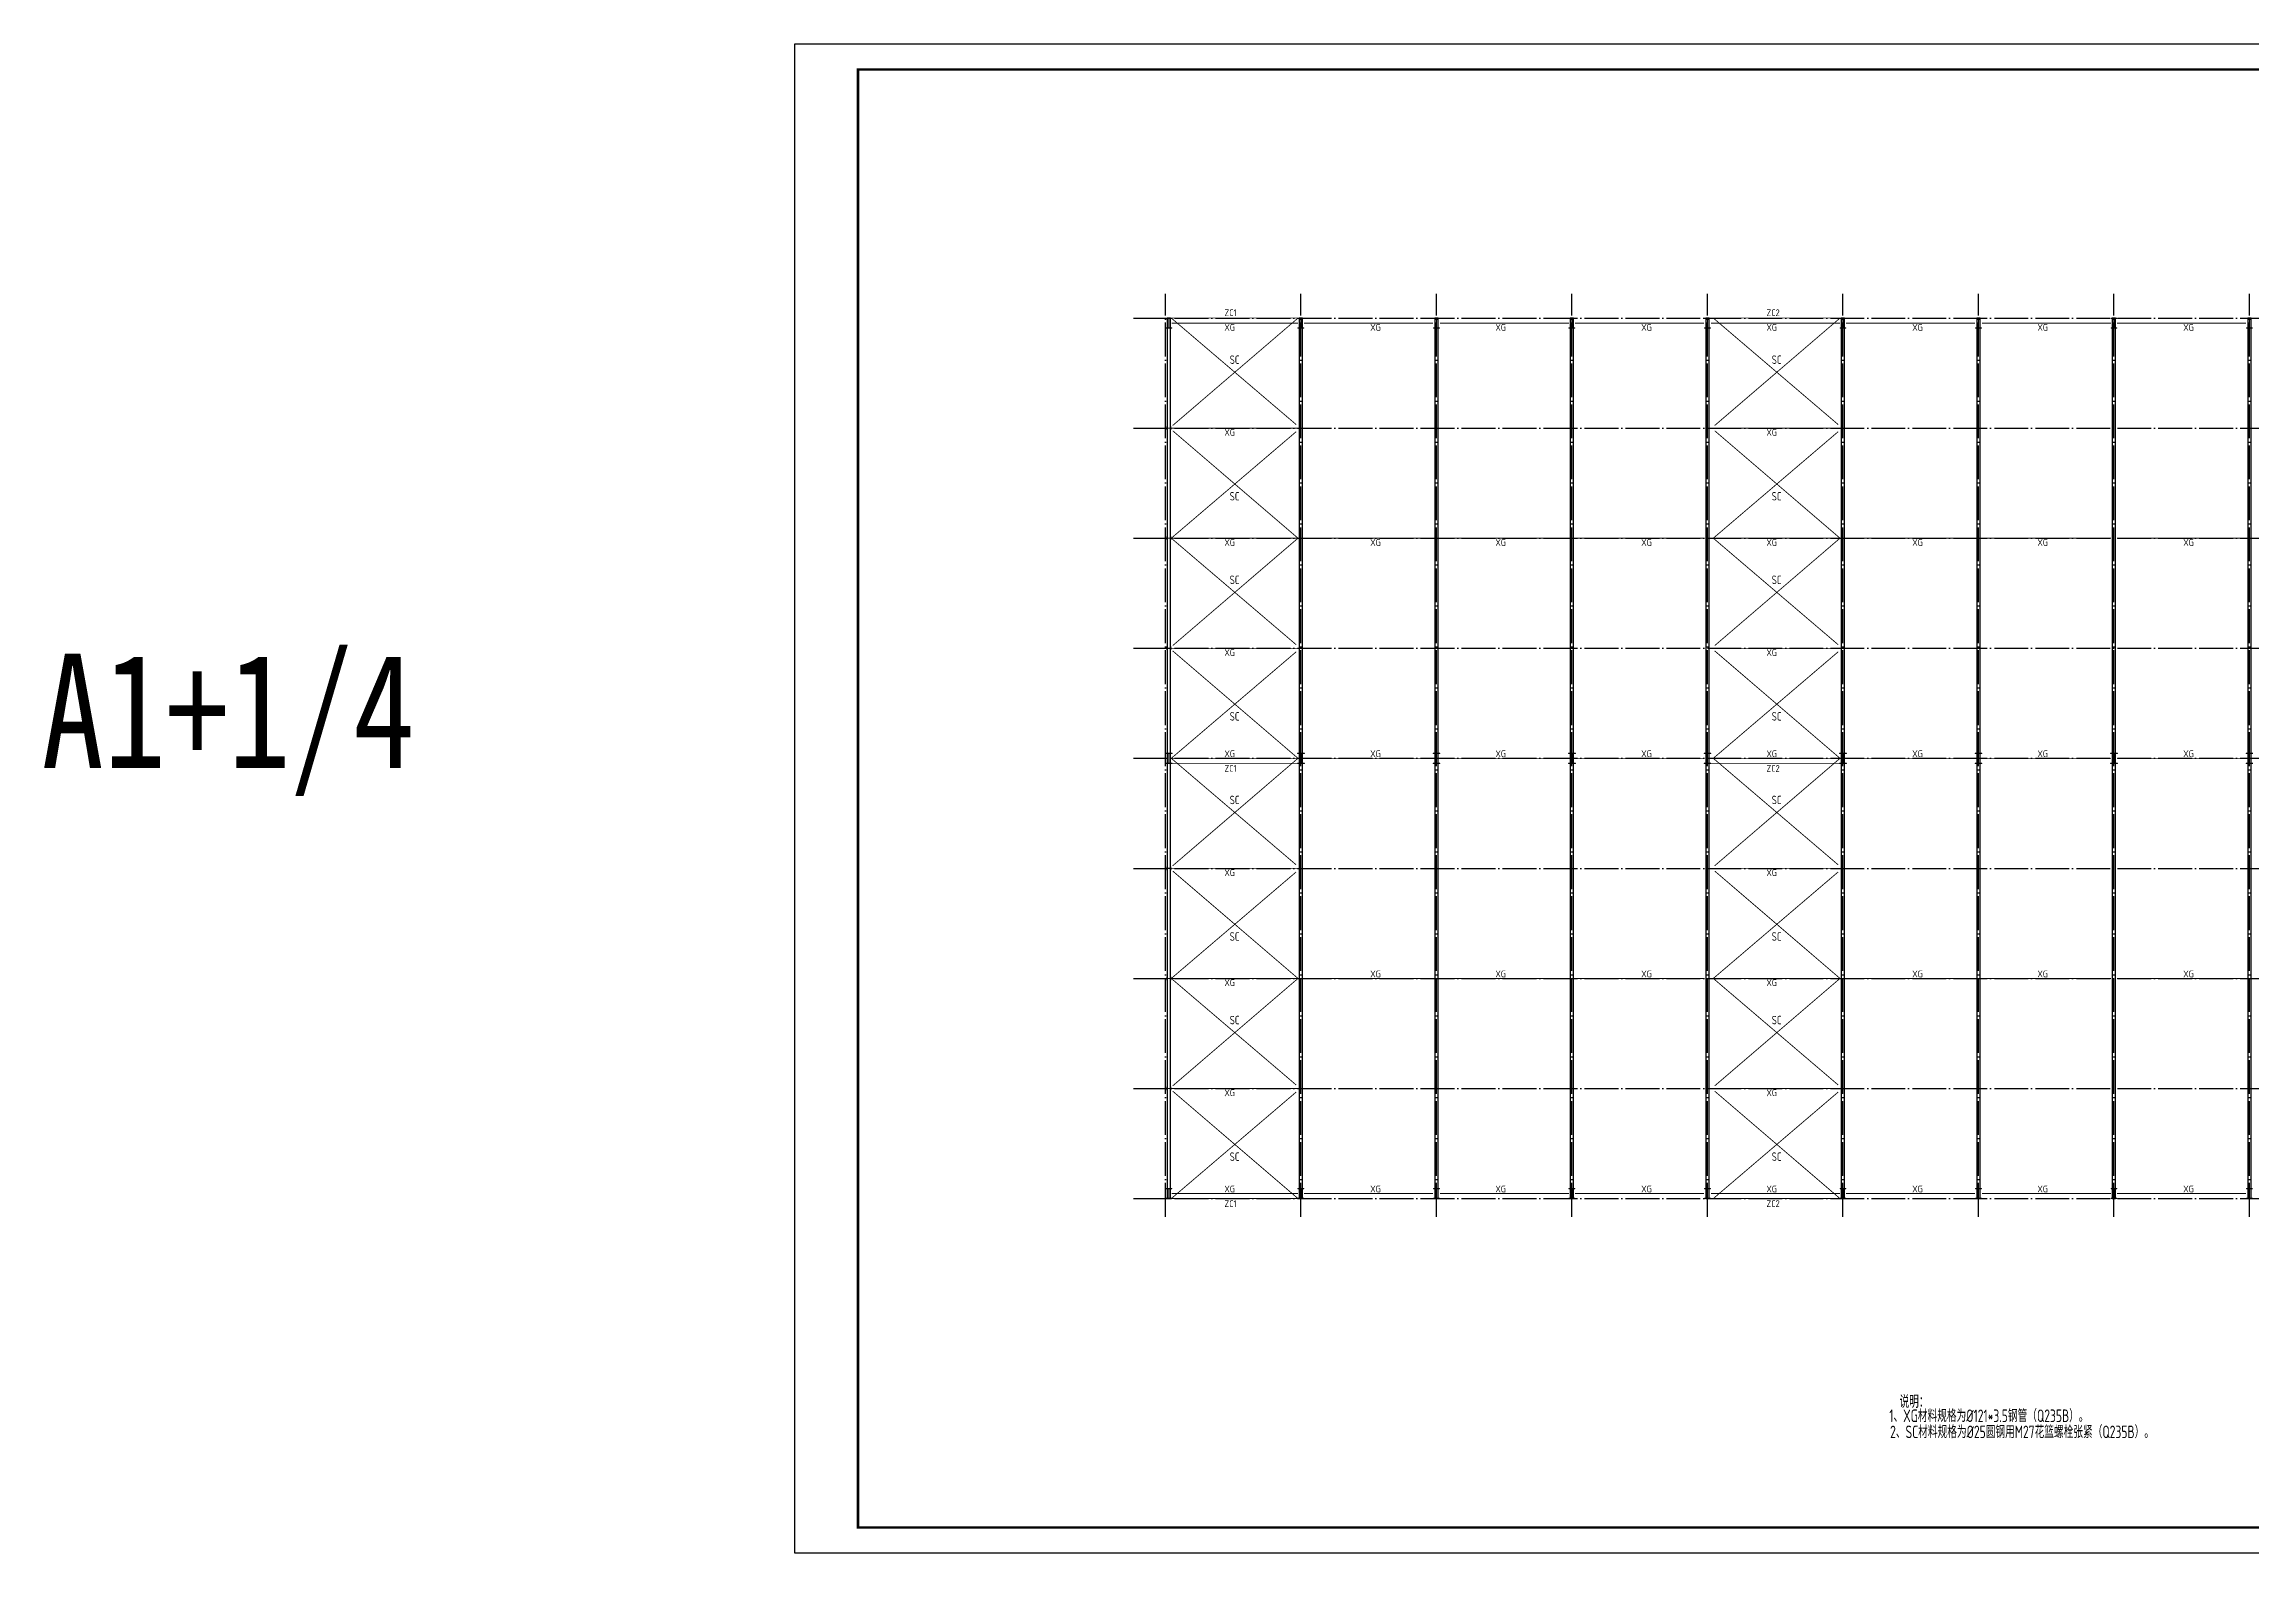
# Model space of a CAD drawing. Extents: x 19118 to 566552, y -1188739 to 92943.
# Drawn here: x 33507 to 163848, y -490293 to -401193 of the extents above; entities that cross this region are included whole.
import ezdxf

# ---------------------------------------------------------------- set-up
doc = ezdxf.new("R2010")
doc.units = 0
doc.header["$LTSCALE"] = 1000
doc.header["$MEASUREMENT"] = 0
doc.linetypes.add('DOTE', pattern=[2.42, 2, -0.2, 0.02, -0.2])
for name, color, linetype in [('10', 7, 'CONTINUOUS'), ('DOTE', 9, 'DOTE'), ('JZSM', 7, 'CONTINUOUS'), ('PUB_TITLE', 4, 'CONTINUOUS'), ('TEXT', 7, 'CONTINUOUS'), ('ZC', 6, 'CONTINUOUS'), ('屋面支撑', 1, 'CONTINUOUS'), ('系杆', 7, 'CONTINUOUS')]:
    doc.layers.add(name, color=color, linetype=linetype)
doc.layers.add('柱_主零件_实线', color=51, linetype='CONTINUOUS', lineweight=18)
doc.layers.add('钢架', color=63, linetype='CONTINUOUS', lineweight=25)
doc.styles.add('-黑体', font='SimSun.ttf')
doc.styles.add('TSSD_Rein', font='atssdeng.shx', dxfattribs={"width": 0.7, "bigfont": 'atssdchn.shx'})

msp = doc.modelspace()

# ---------------------------------------------------------------- linework, layer by layer
at = {"layer": 'DOTE', "color": 8}
for p, q in [((99708.4, -470449.98), (99708.4, -415942.91)), ((107708.4, -470449.98), (107708.4, -415942.91)), ((115708.4, -470449.98), (115708.4, -415942.91)), ((123708.4, -470449.98), (123708.4, -415942.91)), ((131708.4, -470449.98), (131708.4, -415942.91)), ((139708.4, -470449.98), (139708.4, -415942.91)), ((147708.4, -470449.98), (147708.4, -415942.91)), ((155708.4, -470449.98), (155708.4, -415942.91)), ((163708.4, -470449.98), (163708.4, -415942.91)), ((97826.88, -417369.95), (206364.14, -417369.95)), ((97826.88, -423869.95), (206364.14, -423869.95)), ((97826.88, -430369.95), (206364.14, -430369.95)), ((97826.88, -436869.95), (206364.14, -436869.95)), ((97826.88, -443369.95), (206364.14, -443369.95)), ((97826.88, -449869.95), (206364.14, -449869.95)), ((97826.88, -456369.95), (206364.14, -456369.95)), ((97826.88, -462869.95), (206364.14, -462869.95)), ((97826.88, -469369.95), (206364.14, -469369.95))]:
    msp.add_line(p, q, dxfattribs=at)
at = {"layer": 'PUB_TITLE'}
msp.add_lwpolyline([(77811.65, -490292.8), (235461.65, -490292.8), (235461.65, -401192.8), (77811.65, -401192.8)], close=True, dxfattribs=at)
at = {"layer": 'PUB_TITLE', "const_width": 150}
msp.add_lwpolyline([(81561.65, -488792.8), (233961.65, -488792.8), (233961.65, -402692.8), (81561.65, -402692.8)], close=True, dxfattribs=at)
at = {"layer": 'ZC', "const_width": 50}
for points in [[(100083.4, -417369.95), (107533.4, -417369.95)], [(131895.11, -417369.95), (139533.4, -417369.95)], [(100083.4, -443669.95), (107533.4, -443669.95)], [(131895.11, -443669.95), (139533.4, -443669.95)], [(100083.4, -469369.95), (107533.4, -469369.95)], [(131895.11, -469369.95), (139533.4, -469369.95)]]:
    msp.add_lwpolyline(points, dxfattribs=at)
at = {"layer": '屋面支撑', "const_width": 50}
for points in [[(100053.4, -417369.95), (107425.49, -423660.15)], [(100135.78, -423714.42), (107533.4, -417369.95)], [(132053.4, -417369.95), (139425.49, -423660.15)], [(132135.78, -423714.42), (139533.4, -417369.95)], [(100053.4, -430369.95), (107425.49, -424079.75)], [(100135.78, -424025.48), (107533.4, -430369.95)], [(132053.4, -430369.95), (139425.49, -424079.75)], [(132135.78, -424025.48), (139533.4, -430369.95)], [(100053.4, -430369.95), (107425.49, -436660.15)], [(100135.78, -436714.42), (107533.4, -430369.95)], [(132053.4, -430369.95), (139425.49, -436660.15)], [(132135.78, -436714.42), (139533.4, -430369.95)], [(100053.4, -443369.95), (107425.49, -437079.75)], [(100135.78, -437025.48), (107533.4, -443369.95)], [(132053.4, -443369.95), (139425.49, -437079.75)], [(132135.78, -437025.48), (139533.4, -443369.95)], [(100053.4, -443369.95), (107425.49, -449660.15)], [(100135.78, -449714.42), (107533.4, -443369.95)], [(132053.4, -443369.95), (139425.49, -449660.15)], [(132135.78, -449714.42), (139533.4, -443369.95)], [(100053.4, -456369.95), (107425.49, -450079.75)], [(100135.78, -450025.48), (107533.4, -456369.95)], [(132053.4, -456369.95), (139425.49, -450079.75)], [(132135.78, -450025.48), (139533.4, -456369.95)], [(100053.4, -456369.95), (107425.49, -462660.15)], [(100135.78, -462714.42), (107533.4, -456369.95)], [(132053.4, -456369.95), (139425.49, -462660.15)], [(132135.78, -462714.42), (139533.4, -456369.95)], [(100053.4, -469369.95), (107425.49, -463079.75)], [(100135.78, -463025.48), (107533.4, -469369.95)], [(132053.4, -469369.95), (139425.49, -463079.75)], [(132135.78, -463025.48), (139533.4, -469369.95)]]:
    msp.add_lwpolyline(points, dxfattribs=at)
at = {"layer": '柱_主零件_实线', "ltscale": 20}
for p, q in [((100083.4, -417369.95), (99733.4, -417369.95)), ((99733.4, -417369.95), (99733.4, -417389.95)), ((99733.4, -417389.95), (100083.4, -417389.95)), ((99733.4, -417949.95), (99733.4, -417969.95)), ((100083.4, -417949.95), (99733.4, -417949.95)), ((99733.4, -417969.95), (100083.4, -417969.95)), ((99901.4, -417389.95), (99901.4, -417949.95)), ((99915.4, -417949.95), (99915.4, -417389.95)), ((100083.4, -417389.95), (100083.4, -417369.95)), ((100083.4, -417969.95), (100083.4, -417949.95)), ((107883.4, -417369.95), (107533.4, -417369.95)), ((107533.4, -417369.95), (107533.4, -417389.95)), ((107533.4, -417389.95), (107883.4, -417389.95)), ((107533.4, -417949.95), (107533.4, -417969.95)), ((107883.4, -417949.95), (107533.4, -417949.95)), ((107533.4, -417969.95), (107883.4, -417969.95)), ((107701.4, -417389.95), (107701.4, -417949.95)), ((107715.4, -417949.95), (107715.4, -417389.95)), ((107883.4, -417389.95), (107883.4, -417369.95)), ((107883.4, -417969.95), (107883.4, -417949.95)), ((115883.4, -417369.95), (115533.4, -417369.95)), ((115533.4, -417369.95), (115533.4, -417389.95)), ((115533.4, -417389.95), (115883.4, -417389.95)), ((115533.4, -417949.95), (115533.4, -417969.95)), ((115883.4, -417949.95), (115533.4, -417949.95)), ((115533.4, -417969.95), (115883.4, -417969.95)), ((115701.4, -417389.95), (115701.4, -417949.95)), ((115715.4, -417949.95), (115715.4, -417389.95)), ((115883.4, -417389.95), (115883.4, -417369.95)), ((115883.4, -417969.95), (115883.4, -417949.95)), ((123883.4, -417369.95), (123533.4, -417369.95)), ((123533.4, -417369.95), (123533.4, -417389.95)), ((123533.4, -417389.95), (123883.4, -417389.95)), ((123533.4, -417949.95), (123533.4, -417969.95)), ((123883.4, -417949.95), (123533.4, -417949.95)), ((123533.4, -417969.95), (123883.4, -417969.95)), ((123701.4, -417389.95), (123701.4, -417949.95)), ((123715.4, -417949.95), (123715.4, -417389.95)), ((123883.4, -417389.95), (123883.4, -417369.95)), ((123883.4, -417969.95), (123883.4, -417949.95)), ((131883.4, -417369.95), (131533.4, -417369.95)), ((131533.4, -417369.95), (131533.4, -417389.95)), ((131533.4, -417389.95), (131883.4, -417389.95)), ((131533.4, -417949.95), (131533.4, -417969.95)), ((131883.4, -417949.95), (131533.4, -417949.95)), ((131533.4, -417969.95), (131883.4, -417969.95)), ((131701.4, -417389.95), (131701.4, -417949.95)), ((131715.4, -417949.95), (131715.4, -417389.95)), ((131883.4, -417389.95), (131883.4, -417369.95)), ((131883.4, -417969.95), (131883.4, -417949.95)), ((139883.4, -417369.95), (139533.4, -417369.95)), ((139533.4, -417369.95), (139533.4, -417389.95)), ((139533.4, -417389.95), (139883.4, -417389.95)), ((139533.4, -417949.95), (139533.4, -417969.95)), ((139883.4, -417949.95), (139533.4, -417949.95)), ((139533.4, -417969.95), (139883.4, -417969.95)), ((139701.4, -417389.95), (139701.4, -417949.95)), ((139715.4, -417949.95), (139715.4, -417389.95)), ((139883.4, -417389.95), (139883.4, -417369.95)), ((139883.4, -417969.95), (139883.4, -417949.95)), ((147883.4, -417369.95), (147533.4, -417369.95)), ((147533.4, -417369.95), (147533.4, -417389.95)), ((147533.4, -417389.95), (147883.4, -417389.95)), ((147533.4, -417949.95), (147533.4, -417969.95)), ((147883.4, -417949.95), (147533.4, -417949.95)), ((147533.4, -417969.95), (147883.4, -417969.95)), ((147701.4, -417389.95), (147701.4, -417949.95)), ((147715.4, -417949.95), (147715.4, -417389.95)), ((147883.4, -417389.95), (147883.4, -417369.95)), ((147883.4, -417969.95), (147883.4, -417949.95)), ((155883.4, -417369.95), (155533.4, -417369.95)), ((155533.4, -417369.95), (155533.4, -417389.95)), ((155533.4, -417389.95), (155883.4, -417389.95)), ((155533.4, -417949.95), (155533.4, -417969.95)), ((155883.4, -417949.95), (155533.4, -417949.95)), ((155533.4, -417969.95), (155883.4, -417969.95)), ((155701.4, -417389.95), (155701.4, -417949.95)), ((155715.4, -417949.95), (155715.4, -417389.95)), ((155883.4, -417389.95), (155883.4, -417369.95)), ((155883.4, -417969.95), (155883.4, -417949.95)), ((163883.4, -417369.95), (163533.4, -417369.95)), ((163533.4, -417369.95), (163533.4, -417389.95)), ((163533.4, -417389.95), (163883.4, -417389.95)), ((163533.4, -417949.95), (163533.4, -417969.95)), ((163883.4, -417949.95), (163533.4, -417949.95)), ((163533.4, -417969.95), (163883.4, -417969.95)), ((163701.4, -417389.95), (163701.4, -417949.95)), ((163715.4, -417949.95), (163715.4, -417389.95)), ((99797.4, -423769.95), (99783.4, -423769.95)), ((99783.4, -423769.95), (99783.4, -423969.95)), ((99783.4, -423969.95), (99797.4, -423969.95)), ((99797.4, -423969.95), (99797.4, -423769.95)), ((100019.4, -423864.95), (99797.4, -423864.95)), ((99797.4, -423874.95), (100019.4, -423874.95)), ((100019.4, -423769.95), (100019.4, -423969.95)), ((100033.4, -423769.95), (100019.4, -423769.95)), ((100019.4, -423969.95), (100033.4, -423969.95)), ((100033.4, -423969.95), (100033.4, -423769.95)), ((99797.4, -430269.95), (99783.4, -430269.95)), ((99783.4, -430269.95), (99783.4, -430469.95)), ((99783.4, -430469.95), (99797.4, -430469.95)), ((99797.4, -430469.95), (99797.4, -430269.95)), ((100019.4, -430364.95), (99797.4, -430364.95)), ((99797.4, -430374.95), (100019.4, -430374.95)), ((100019.4, -430269.95), (100019.4, -430469.95)), ((100033.4, -430269.95), (100019.4, -430269.95)), ((100019.4, -430469.95), (100033.4, -430469.95)), ((100033.4, -430469.95), (100033.4, -430269.95)), ((99797.4, -436769.95), (99783.4, -436769.95)), ((99783.4, -436769.95), (99783.4, -436969.95)), ((99783.4, -436969.95), (99797.4, -436969.95)), ((99797.4, -436969.95), (99797.4, -436769.95)), ((100019.4, -436864.95), (99797.4, -436864.95)), ((99797.4, -436874.95), (100019.4, -436874.95)), ((100019.4, -436769.95), (100019.4, -436969.95)), ((100033.4, -436769.95), (100019.4, -436769.95)), ((100019.4, -436969.95), (100033.4, -436969.95)), ((100033.4, -436969.95), (100033.4, -436769.95)), ((100108.4, -443069.95), (99708.4, -443069.95)), ((99708.4, -443069.95), (99708.4, -443089.95)), ((99708.4, -443089.95), (100108.4, -443089.95)), ((99901.4, -443089.95), (99901.4, -443649.95)), ((99915.4, -443649.95), (99915.4, -443089.95)), ((100108.4, -443089.95), (100108.4, -443069.95)), ((107908.4, -443069.95), (107508.4, -443069.95)), ((107508.4, -443069.95), (107508.4, -443089.95)), ((107508.4, -443089.95), (107908.4, -443089.95)), ((107701.4, -443089.95), (107701.4, -443649.95)), ((107715.4, -443649.95), (107715.4, -443089.95)), ((107908.4, -443089.95), (107908.4, -443069.95)), ((115908.4, -443069.95), (115508.4, -443069.95)), ((115508.4, -443069.95), (115508.4, -443089.95)), ((115508.4, -443089.95), (115908.4, -443089.95)), ((115701.4, -443089.95), (115701.4, -443649.95)), ((115715.4, -443649.95), (115715.4, -443089.95)), ((115908.4, -443089.95), (115908.4, -443069.95)), ((123908.4, -443069.95), (123508.4, -443069.95)), ((123508.4, -443069.95), (123508.4, -443089.95)), ((123508.4, -443089.95), (123908.4, -443089.95)), ((123701.4, -443089.95), (123701.4, -443649.95)), ((123715.4, -443649.95), (123715.4, -443089.95)), ((123908.4, -443089.95), (123908.4, -443069.95)), ((131908.4, -443069.95), (131508.4, -443069.95)), ((131508.4, -443069.95), (131508.4, -443089.95)), ((131508.4, -443089.95), (131908.4, -443089.95)), ((131701.4, -443089.95), (131701.4, -443649.95)), ((131715.4, -443649.95), (131715.4, -443089.95)), ((131908.4, -443089.95), (131908.4, -443069.95)), ((139908.4, -443069.95), (139508.4, -443069.95)), ((139508.4, -443069.95), (139508.4, -443089.95)), ((139508.4, -443089.95), (139908.4, -443089.95)), ((139701.4, -443089.95), (139701.4, -443649.95)), ((139715.4, -443649.95), (139715.4, -443089.95)), ((139908.4, -443089.95), (139908.4, -443069.95)), ((147908.4, -443069.95), (147508.4, -443069.95)), ((147508.4, -443069.95), (147508.4, -443089.95)), ((147508.4, -443089.95), (147908.4, -443089.95)), ((147701.4, -443089.95), (147701.4, -443649.95)), ((147715.4, -443649.95), (147715.4, -443089.95)), ((147908.4, -443089.95), (147908.4, -443069.95)), ((155908.4, -443069.95), (155508.4, -443069.95)), ((155508.4, -443069.95), (155508.4, -443089.95)), ((155508.4, -443089.95), (155908.4, -443089.95)), ((155701.4, -443089.95), (155701.4, -443649.95)), ((155715.4, -443649.95), (155715.4, -443089.95)), ((155908.4, -443089.95), (155908.4, -443069.95)), ((163908.4, -443069.95), (163508.4, -443069.95)), ((163508.4, -443069.95), (163508.4, -443089.95)), ((163508.4, -443089.95), (163908.4, -443089.95)), ((163701.4, -443089.95), (163701.4, -443649.95)), ((163715.4, -443649.95), (163715.4, -443089.95)), ((99708.4, -443649.95), (99708.4, -443669.95)), ((100108.4, -443649.95), (99708.4, -443649.95)), ((99708.4, -443669.95), (100108.4, -443669.95)), ((100108.4, -443669.95), (100108.4, -443649.95)), ((107508.4, -443649.95), (107508.4, -443669.95)), ((107908.4, -443649.95), (107508.4, -443649.95)), ((107508.4, -443669.95), (107908.4, -443669.95)), ((107908.4, -443669.95), (107908.4, -443649.95)), ((115508.4, -443649.95), (115508.4, -443669.95)), ((115908.4, -443649.95), (115508.4, -443649.95)), ((115508.4, -443669.95), (115908.4, -443669.95)), ((115908.4, -443669.95), (115908.4, -443649.95)), ((123508.4, -443649.95), (123508.4, -443669.95)), ((123908.4, -443649.95), (123508.4, -443649.95)), ((123508.4, -443669.95), (123908.4, -443669.95)), ((123908.4, -443669.95), (123908.4, -443649.95)), ((131508.4, -443649.95), (131508.4, -443669.95)), ((131908.4, -443649.95), (131508.4, -443649.95)), ((131508.4, -443669.95), (131908.4, -443669.95)), ((131908.4, -443669.95), (131908.4, -443649.95)), ((139508.4, -443649.95), (139508.4, -443669.95)), ((139908.4, -443649.95), (139508.4, -443649.95)), ((139508.4, -443669.95), (139908.4, -443669.95)), ((139908.4, -443669.95), (139908.4, -443649.95)), ((147508.4, -443649.95), (147508.4, -443669.95)), ((147908.4, -443649.95), (147508.4, -443649.95)), ((147508.4, -443669.95), (147908.4, -443669.95)), ((147908.4, -443669.95), (147908.4, -443649.95)), ((155508.4, -443649.95), (155508.4, -443669.95)), ((155908.4, -443649.95), (155508.4, -443649.95)), ((155508.4, -443669.95), (155908.4, -443669.95)), ((155908.4, -443669.95), (155908.4, -443649.95)), ((163508.4, -443649.95), (163508.4, -443669.95)), ((163908.4, -443649.95), (163508.4, -443649.95)), ((163508.4, -443669.95), (163908.4, -443669.95)), ((99797.4, -449769.95), (99783.4, -449769.95)), ((99783.4, -449769.95), (99783.4, -449969.95)), ((99783.4, -449969.95), (99797.4, -449969.95)), ((99797.4, -449969.95), (99797.4, -449769.95)), ((100019.4, -449864.95), (99797.4, -449864.95)), ((99797.4, -449874.95), (100019.4, -449874.95)), ((100019.4, -449769.95), (100019.4, -449969.95)), ((100033.4, -449769.95), (100019.4, -449769.95)), ((100019.4, -449969.95), (100033.4, -449969.95)), ((100033.4, -449969.95), (100033.4, -449769.95)), ((99797.4, -456269.95), (99783.4, -456269.95)), ((99783.4, -456269.95), (99783.4, -456469.95)), ((99783.4, -456469.95), (99797.4, -456469.95)), ((99797.4, -456469.95), (99797.4, -456269.95)), ((100019.4, -456364.95), (99797.4, -456364.95)), ((99797.4, -456374.95), (100019.4, -456374.95)), ((100019.4, -456269.95), (100019.4, -456469.95)), ((100033.4, -456269.95), (100019.4, -456269.95)), ((100019.4, -456469.95), (100033.4, -456469.95)), ((100033.4, -456469.95), (100033.4, -456269.95)), ((99797.4, -462769.95), (99783.4, -462769.95)), ((99783.4, -462769.95), (99783.4, -462969.95)), ((99783.4, -462969.95), (99797.4, -462969.95)), ((99797.4, -462969.95), (99797.4, -462769.95)), ((100019.4, -462864.95), (99797.4, -462864.95)), ((99797.4, -462874.95), (100019.4, -462874.95)), ((100019.4, -462769.95), (100019.4, -462969.95)), ((100033.4, -462769.95), (100019.4, -462769.95)), ((100019.4, -462969.95), (100033.4, -462969.95)), ((100033.4, -462969.95), (100033.4, -462769.95)), ((100083.4, -468769.94), (99733.4, -468769.94)), ((99733.4, -468769.94), (99733.4, -468789.94)), ((99733.4, -468789.94), (100083.4, -468789.94)), ((99901.4, -468789.94), (99901.4, -469349.94)), ((99915.4, -469349.94), (99915.4, -468789.94)), ((100083.4, -468789.94), (100083.4, -468769.94)), ((107883.4, -468769.94), (107533.4, -468769.94)), ((107533.4, -468769.94), (107533.4, -468789.94)), ((107533.4, -468789.94), (107883.4, -468789.94)), ((107701.4, -468789.94), (107701.4, -469349.94)), ((107715.4, -469349.94), (107715.4, -468789.94)), ((107883.4, -468789.94), (107883.4, -468769.94)), ((115883.4, -468769.94), (115533.4, -468769.94)), ((115533.4, -468769.94), (115533.4, -468789.94)), ((115533.4, -468789.94), (115883.4, -468789.94)), ((115701.4, -468789.94), (115701.4, -469349.94)), ((115715.4, -469349.94), (115715.4, -468789.94)), ((115883.4, -468789.94), (115883.4, -468769.94)), ((123883.4, -468769.94), (123533.4, -468769.94)), ((123533.4, -468769.94), (123533.4, -468789.94)), ((123533.4, -468789.94), (123883.4, -468789.94)), ((123701.4, -468789.94), (123701.4, -469349.94)), ((123715.4, -469349.94), (123715.4, -468789.94)), ((123883.4, -468789.94), (123883.4, -468769.94)), ((131883.4, -468769.94), (131533.4, -468769.94)), ((131533.4, -468769.94), (131533.4, -468789.94)), ((131533.4, -468789.94), (131883.4, -468789.94)), ((131701.4, -468789.94), (131701.4, -469349.94)), ((131715.4, -469349.94), (131715.4, -468789.94)), ((131883.4, -468789.94), (131883.4, -468769.94)), ((139883.4, -468769.94), (139533.4, -468769.94)), ((139533.4, -468769.94), (139533.4, -468789.94)), ((139533.4, -468789.94), (139883.4, -468789.94)), ((139701.4, -468789.94), (139701.4, -469349.94)), ((139715.4, -469349.94), (139715.4, -468789.94)), ((139883.4, -468789.94), (139883.4, -468769.94)), ((147883.4, -468769.94), (147533.4, -468769.94)), ((147533.4, -468769.94), (147533.4, -468789.94)), ((147533.4, -468789.94), (147883.4, -468789.94)), ((147701.4, -468789.94), (147701.4, -469349.94)), ((147715.4, -469349.94), (147715.4, -468789.94)), ((147883.4, -468789.94), (147883.4, -468769.94)), ((155883.4, -468769.94), (155533.4, -468769.94)), ((155533.4, -468769.94), (155533.4, -468789.94)), ((155533.4, -468789.94), (155883.4, -468789.94)), ((155701.4, -468789.94), (155701.4, -469349.94)), ((155715.4, -469349.94), (155715.4, -468789.94)), ((155883.4, -468789.94), (155883.4, -468769.94)), ((163883.4, -468769.94), (163533.4, -468769.94)), ((163533.4, -468769.94), (163533.4, -468789.94)), ((163533.4, -468789.94), (163883.4, -468789.94)), ((163701.4, -468789.94), (163701.4, -469349.94)), ((163715.4, -469349.94), (163715.4, -468789.94)), ((99733.4, -469349.94), (99733.4, -469369.94)), ((100083.4, -469349.94), (99733.4, -469349.94)), ((99733.4, -469369.94), (100083.4, -469369.94)), ((100083.4, -469369.94), (100083.4, -469349.94)), ((107533.4, -469349.94), (107533.4, -469369.94)), ((107883.4, -469349.94), (107533.4, -469349.94)), ((107533.4, -469369.94), (107883.4, -469369.94)), ((107883.4, -469369.94), (107883.4, -469349.94)), ((115533.4, -469349.94), (115533.4, -469369.94)), ((115883.4, -469349.94), (115533.4, -469349.94)), ((115533.4, -469369.94), (115883.4, -469369.94)), ((115883.4, -469369.94), (115883.4, -469349.94)), ((123533.4, -469349.94), (123533.4, -469369.94)), ((123883.4, -469349.94), (123533.4, -469349.94)), ((123533.4, -469369.94), (123883.4, -469369.94)), ((123883.4, -469369.94), (123883.4, -469349.94)), ((131533.4, -469349.94), (131533.4, -469369.94)), ((131883.4, -469349.94), (131533.4, -469349.94)), ((131533.4, -469369.94), (131883.4, -469369.94)), ((131883.4, -469369.94), (131883.4, -469349.94)), ((139533.4, -469349.94), (139533.4, -469369.94)), ((139883.4, -469349.94), (139533.4, -469349.94)), ((139533.4, -469369.94), (139883.4, -469369.94)), ((139883.4, -469369.94), (139883.4, -469349.94)), ((147533.4, -469349.94), (147533.4, -469369.94)), ((147883.4, -469349.94), (147533.4, -469349.94)), ((147533.4, -469369.94), (147883.4, -469369.94)), ((147883.4, -469369.94), (147883.4, -469349.94)), ((155533.4, -469349.94), (155533.4, -469369.94)), ((155883.4, -469349.94), (155533.4, -469349.94)), ((155533.4, -469369.94), (155883.4, -469369.94)), ((155883.4, -469369.94), (155883.4, -469349.94)), ((163533.4, -469349.94), (163533.4, -469369.94)), ((163883.4, -469349.94), (163533.4, -469349.94)), ((163533.4, -469369.94), (163883.4, -469369.94))]:
    msp.add_line(p, q, dxfattribs=at)
at = {"layer": '系杆', "const_width": 50}
for points in [[(100077.87, -417669.95), (107534.14, -417669.95)], [(115501.39, -417669.95), (107882.65, -417669.95)], [(115915.4, -417669.95), (123534.14, -417669.95)], [(131501.39, -417669.95), (123882.65, -417669.95)], [(131915.4, -417669.95), (139534.14, -417669.95)], [(147501.39, -417669.95), (139882.65, -417669.95)], [(147915.4, -417669.95), (155534.14, -417669.95)], [(163501.39, -417669.95), (155882.65, -417669.95)], [(100077.87, -423869.95), (107534.14, -423869.95)], [(131915.4, -423869.95), (139534.14, -423869.95)], [(100077.87, -430369.95), (107534.14, -430369.95)], [(115501.39, -430369.95), (107882.65, -430369.95)], [(115915.4, -430369.95), (123534.14, -430369.95)], [(131501.39, -430369.95), (123882.65, -430369.95)], [(131915.4, -430369.95), (139534.14, -430369.95)], [(147501.39, -430369.95), (139882.65, -430369.95)], [(147915.4, -430369.95), (155534.14, -430369.95)], [(163501.39, -430369.95), (155882.65, -430369.95)], [(100077.87, -436869.95), (107534.14, -436869.95)], [(131915.4, -436869.95), (139534.14, -436869.95)], [(100077.87, -443369.95), (107534.14, -443369.95)], [(115501.39, -443369.95), (107882.65, -443369.95)], [(115915.4, -443369.95), (123534.14, -443369.95)], [(131501.39, -443369.95), (123882.65, -443369.95)], [(131915.4, -443369.95), (139534.14, -443369.95)], [(147501.39, -443369.95), (139882.65, -443369.95)], [(147915.4, -443369.95), (155534.14, -443369.95)], [(163501.39, -443369.95), (155882.65, -443369.95)], [(100077.87, -449869.95), (107534.14, -449869.95)], [(131915.4, -449869.95), (139534.14, -449869.95)], [(100077.87, -456369.95), (107534.14, -456369.95)], [(115501.39, -456369.95), (107882.65, -456369.95)], [(115915.4, -456369.95), (123534.14, -456369.95)], [(131501.39, -456369.95), (123882.65, -456369.95)], [(131915.4, -456369.95), (139534.14, -456369.95)], [(147501.39, -456369.95), (139882.65, -456369.95)], [(147915.4, -456369.95), (155534.14, -456369.95)], [(163501.39, -456369.95), (155882.65, -456369.95)], [(100077.87, -462869.95), (107534.14, -462869.95)], [(131915.4, -462869.95), (139534.14, -462869.95)], [(100077.87, -469069.95), (107534.14, -469069.95)], [(115501.39, -469069.95), (107882.65, -469069.95)], [(115915.4, -469069.95), (123534.14, -469069.95)], [(131501.39, -469069.95), (123882.65, -469069.95)], [(131915.4, -469069.95), (139534.14, -469069.95)], [(147501.39, -469069.95), (139882.65, -469069.95)], [(147915.4, -469069.95), (155534.14, -469069.95)], [(163501.39, -469069.95), (155882.65, -469069.95)]]:
    msp.add_lwpolyline(points, dxfattribs=at)
at = {"layer": '钢架'}
for points in [[(100008.4, -469369.95), (100008.4, -417369.95), (99808.4, -417369.95), (99808.4, -469369.95), (100008.4, -469369.95)], [(107808.4, -469369.95), (107808.4, -417369.95), (107608.4, -417369.95), (107608.4, -469369.95), (107808.4, -469369.95)], [(115808.4, -469369.95), (115808.4, -417369.95), (115608.4, -417369.95), (115608.4, -469369.95), (115808.4, -469369.95)], [(123808.4, -469369.95), (123808.4, -417369.95), (123608.4, -417369.95), (123608.4, -469369.95), (123808.4, -469369.95)], [(131808.4, -469369.95), (131808.4, -417369.95), (131608.4, -417369.95), (131608.4, -469369.95), (131808.4, -469369.95)], [(139808.4, -469369.95), (139808.4, -417369.95), (139608.4, -417369.95), (139608.4, -469369.95), (139808.4, -469369.95)], [(147808.4, -469369.95), (147808.4, -417369.95), (147608.4, -417369.95), (147608.4, -469369.95), (147808.4, -469369.95)], [(155808.4, -469369.95), (155808.4, -417369.95), (155608.4, -417369.95), (155608.4, -469369.95), (155808.4, -469369.95)], [(163808.4, -469369.95), (163808.4, -417369.95), (163608.4, -417369.95), (163608.4, -469369.95), (163808.4, -469369.95)]]:
    msp.add_lwpolyline(points, dxfattribs=at)

# ---------------------------------------------------------------- texts
at = {"layer": '10', "style": 'TSSD_Rein', "width": 0.8}
for p in [(103188.28, -418122.53), (111797.74, -418122.53), (111797.74, -418122.53), (119188.28, -418122.53), (119188.28, -418122.53), (127797.74, -418122.53), (127797.74, -418122.53), (135188.28, -418122.53), (135188.28, -418122.53), (143797.74, -418122.53), (143797.74, -418122.53), (151188.28, -418122.53), (151188.28, -418122.53), (159797.74, -418122.53), (159797.74, -418122.53), (103188.28, -424322.53), (135188.28, -424322.53), (103188.28, -430822.53), (111797.74, -430822.53), (111797.74, -430822.53), (119188.28, -430822.53), (119188.28, -430822.53), (127797.74, -430822.53), (127797.74, -430822.53), (135188.28, -430822.53), (143797.74, -430822.53), (143797.74, -430822.53), (151188.28, -430822.53), (151188.28, -430822.53), (159797.74, -430822.53), (159797.74, -430822.53), (103188.28, -437322.53), (135188.28, -437322.53), (103188.28, -443301.99), (111797.74, -443301.99), (111797.74, -443301.99), (119188.28, -443301.99), (119188.28, -443301.99), (127797.74, -443301.99), (127797.74, -443301.99), (135188.28, -443301.99), (135188.28, -443301.99), (143797.74, -443301.99), (143797.74, -443301.99), (151188.28, -443301.99), (151188.28, -443301.99), (159797.74, -443301.99), (159797.74, -443301.99), (103188.28, -450322.53), (135188.28, -450322.53), (111797.74, -456301.99), (111797.74, -456301.99), (119188.28, -456301.99), (119188.28, -456301.99), (127797.74, -456301.99), (127797.74, -456301.99), (143797.74, -456301.99), (143797.74, -456301.99), (151188.28, -456301.99), (151188.28, -456301.99), (159797.74, -456301.99), (159797.74, -456301.99), (103188.28, -456822.53), (135188.28, -456822.53), (103188.28, -463322.53), (135188.28, -463322.53), (103188.28, -469001.99), (111797.74, -469001.99), (111797.74, -469001.99), (119188.28, -469001.99), (119188.28, -469001.99), (127797.74, -469001.99), (127797.74, -469001.99), (135188.28, -469001.99), (135188.28, -469001.99), (143797.74, -469001.99), (143797.74, -469001.99), (151188.28, -469001.99), (151188.28, -469001.99), (159797.74, -469001.99), (159797.74, -469001.99)]:
    msp.add_text('XG', height=400, dxfattribs=at).set_placement(p)
at = {"layer": 'JZSM', "style": 'TSSD_Rein', "width": 0.7}
for s, p in [('说明：', (143048.13, -481732.1)), ('1、XG材料规格为%%C121*3.5钢管（Q235B）。', (142441.64, -482567.94)), ('2、SC材料规格为%%C25圆钢用M27花篮螺栓张紧（Q235B）。', (142492.47, -483519.39))]:
    msp.add_text(s, height=742.5, dxfattribs=at).set_placement(p)
at = {"layer": 'TEXT', "color": 3, "style": '-黑体', "width": 0.8}
msp.add_text('A1+1/4', height=6753.375, dxfattribs=at).set_placement((33352.94, -443943.96))
at = {"layer": 'ZC', "style": 'TSSD_Rein', "width": 0.8}
for s, p in [('ZC1', (103192.01, -417256.25)), ('ZC2', (135192.01, -417256.25)), ('ZC1', (103192.01, -444168.26)), ('ZC2', (135192.01, -444168.26)), ('ZC1', (103192.01, -469868.26)), ('ZC2', (135192.01, -469868.26))]:
    msp.add_text(s, height=400, dxfattribs=at).set_placement(p)
at = {"layer": '屋面支撑', "style": 'TSSD_Rein', "width": 0.8}
for p in [(103501, -420077.7, 8), (135501, -420077.7, 8), (103501, -428142.97, 8), (135501, -428142.97, 8), (103501, -433077.7, 8), (135501, -433077.7, 8), (103501, -441142.97, 8), (135501, -441142.97, 8), (103501, -446077.7, 8), (135501, -446077.7, 8), (103501, -454142.97, 8), (135501, -454142.97, 8), (103501, -459077.7, 8), (135501, -459077.7, 8), (103501, -467142.97, 8), (135501, -467142.97, 8)]:
    msp.add_text('SC', height=500, dxfattribs=at).set_placement(p)

doc.saveas('drawing.dxf')
